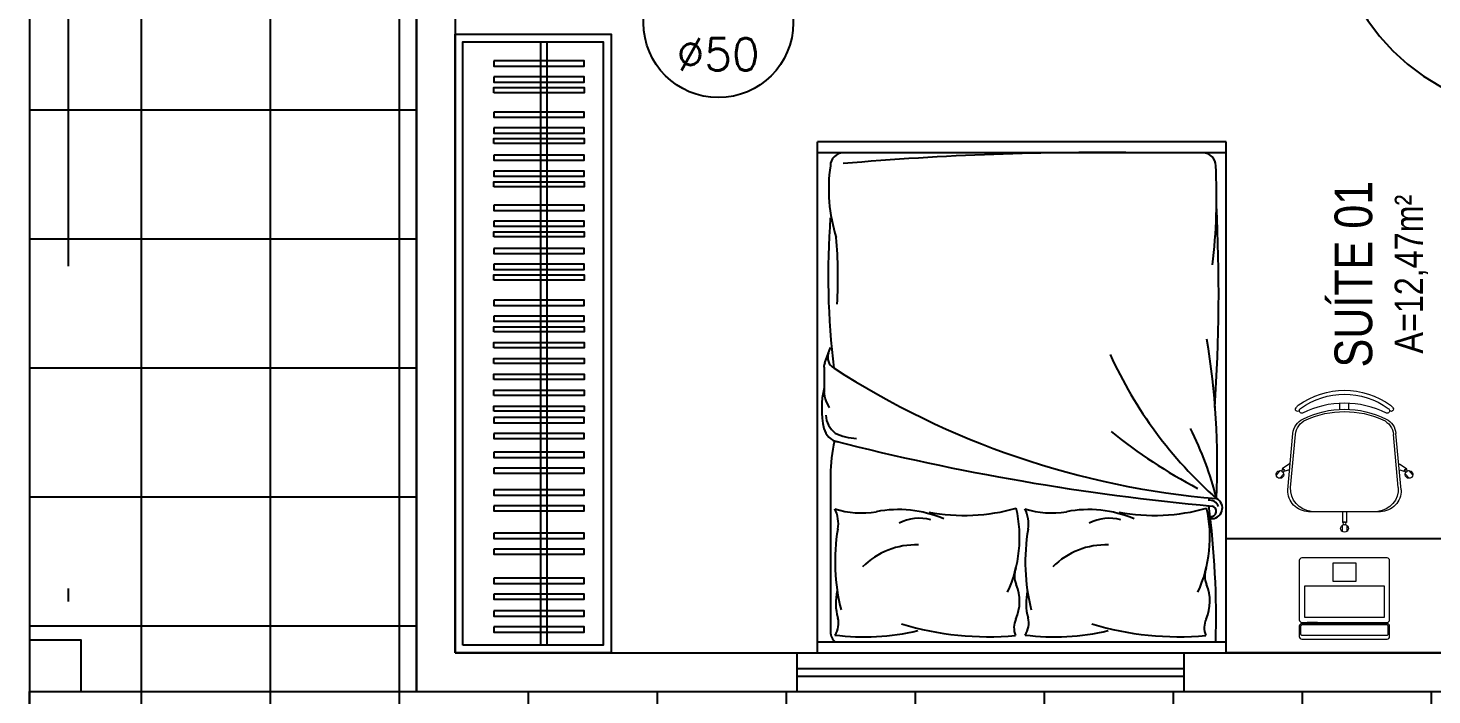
# Model space of a CAD drawing. Header units: millimetres. Extents: x 3923 to 4007, y 744 to 982.
# Drawn here: x 3954.8 to 3965.68, y 827.17 to 832.34 of the extents above; entities that cross this region are included whole.
import ezdxf
from ezdxf.enums import TextEntityAlignment as Align

# ---------------------------------------------------------------- set-up
doc = ezdxf.new("R2010")
doc.units = ezdxf.units.MM
doc.header["$LTSCALE"] = 20
doc.linetypes.add('DASHDOT2', pattern=[0.5, 0.25, -0.125, 0, -0.125])
doc.linetypes.add('HIDDEN2', pattern=[0.1875, 0.125, -0.0625])
for name, color, linetype in [('A-PEN-C', 4, 'Continuous'), ('E-txt-g', 3, 'Continuous'), ('HIDROSSANITÁRIO', 8, 'Continuous')]:
    doc.layers.add(name, color=color, linetype=linetype)
doc.layers.add('E-Lay-9', color=9, linetype='Continuous', lineweight=9)
doc.layers.add('E-Txt-W', color=7, linetype='Continuous', lineweight=20)
doc.styles.add('F2', font='ARIALN.TTF')
doc.styles.add('REG60', font='romans.shx', dxfattribs={"width": 0.8, "height": 0.15})
doc.styles.add('REG80', font='romans.shx', dxfattribs={"width": 0.8, "height": 0.2})
doc.styles.add('ROMANS', font='romans__.ttf', dxfattribs={"height": 0.1})
pattern_1 = [(180, (4034.6798, -2297.2923), (-3e-16, -1), []), (270, (4034.6798, -2297.2923), (1, -3e-16), [])]

# ---------------------------------------------------------------- blocks, each defined once
blk = doc.blocks.new('TXT-AMB75')
at = {"layer": 'E-txt-g', "style": 'REG80', "width": 0.8, "flags": 8}
blk.add_attdef('TXT', text='', height=0.2, dxfattribs=at).set_placement((0.0055, 0.2964), align=Align.CENTER)
at = {"layer": 'E-Txt-W', "style": 'REG60', "width": 0.8, "flags": 8}
blk.add_attdef('TXT', text='', height=0.15, dxfattribs=at).set_placement((0.0055, 0.0271), align=Align.CENTER)
blk = doc.blocks.new('Cadeira')
at = {"layer": 'E-Lay-9', "color": 8}
for p, q in [((-0.0093, 0.0535), (-0.0093, 0.0769)), ((0.0096, 0.0535), (0.0096, 0.0769)), ((-0.1393, 0), (0.1393, 0)), ((-0.0075, 0), (-0.0075, 0.0425)), ((-0.0075, 0.0425), (-0.0056, 0.0425)), ((0.0056, 0.0425), (0.0075, 0.0425)), ((0.0075, 0), (0.0075, 0.0425)), ((-0.2192, -0.0836), (-0.1996, -0.3023)), ((-0.2087, -0.0936), (-0.1898, -0.2982)), ((0.2087, -0.0936), (0.1898, -0.2982)), ((0.2192, -0.0836), (0.1996, -0.3023)), ((-0.25, -0.1588), (-0.265, -0.1409)), ((-0.2355, -0.1467), (-0.2505, -0.1288)), ((-0.2298, -0.1563), (-0.2313, -0.1575)), ((-0.2144, -0.1618), (-0.2298, -0.1563)), ((0.2144, -0.1618), (0.2298, -0.1563)), ((0.2298, -0.1563), (0.2313, -0.1575)), ((0.2355, -0.1467), (0.2505, -0.1288)), ((0.25, -0.1588), (0.265, -0.1409)), ((-0.2398, -0.1647), (-0.2413, -0.1659)), ((-0.2133, -0.1847), (-0.2413, -0.1659)), ((0.2133, -0.1847), (0.2413, -0.1659)), ((0.2398, -0.1647), (0.2413, -0.1659)), ((-0.0175, -0.3961), (-0.0175, -0.4196)), ((0.0175, -0.3961), (0.0175, -0.4196))]:
    blk.add_line(p, q, dxfattribs=at)
blk.add_lwpolyline([(0.1631, -0.3812, -0.237888), (-0.1631, -0.3812, 0.605717), (-0.1738, -0.3953, 0.122717), (-0.17, -0.4, 0.323529), (0.17, -0.4, 0.122717), (0.1738, -0.3953, 0.605717)], format="xyb", close=True, dxfattribs=at)
for centre in [(0, 0.0466), (-0.2382, -0.1579), (0.2382, -0.1579)]:
    blk.add_circle(centre, 0.005, dxfattribs=at)
for centre, radius, start, end in [((0.0001, 0.0652), 0.015, 281.6334, 257.4537), ((-0.1393, -0.08), 0.08, 90, 182.5692), ((0, 0.0475), 0.0075, 221.8103, 318.1897), ((0.1393, -0.08), 0.08, 357.4308, 90), ((-0.1202, -0.0886), 0.0887, 95.5925, 183.2522), ((0.1202, -0.0886), 0.0887, 356.7478, 84.4075), ((-0.2502, -0.1438), 0.015, 322.5463, 298.3666), ((-0.2388, -0.1573), 0.0075, 261.8103, 358.1897), ((0.2388, -0.1573), 0.0075, 181.8103, 278.1897), ((0.2502, -0.1438), 0.015, 241.6334, 217.4537), ((-0.1299, -0.296), 0.07, 185.1212, 243.6047), ((-0.1201, -0.2918), 0.07, 185.2999, 245.7361), ((0.1201, -0.2918), 0.07, 294.2639, 354.7001), ((0.1299, -0.296), 0.07, 296.3953, 354.8788), ((0, -0.0343), 0.3622, 243.6047, 296.3953), ((0, -0.0254), 0.3622, 245.7361, 294.2639), ((-0.1819, -0.3961), 0.00782, 29.8109, 225.3255), ((-0.1625, -0.39), 0.0275, 205.1455, 233.4571), ((0, -0.1648), 0.3052, 234.1238, 305.8762), ((-0.1625, -0.39), 0.0125, 205.1455, 233.1301), ((0.1819, -0.3961), 0.00782, 314.6745, 150.1891), ((0.1625, -0.39), 0.0275, 306.5429, 334.8545)]:
    blk.add_arc(centre, radius, start, end, dxfattribs=at)
blk = doc.blocks.new('Notebook')
at = {"layer": 'E-Lay-9', "color": 8}
for p, q in [((-0.175, 0.305), (-0.175, 0.3)), ((-0.175, 0.3), (-0.175, 0.265)), ((0.165, 0.315), (-0.165, 0.315)), ((0.175, 0.3), (0.175, 0.305)), ((0.175, 0.265), (0.175, 0.3)), ((-0.165, 0.255), (0.165, 0.255))]:
    blk.add_line(p, q, dxfattribs=at)
for points in [[(-0.165, 0.26), (0.165, 0.26, 0.414214), (0.17, 0.265), (0.17, 0.295, 0.414214), (0.165, 0.3), (-0.165, 0.3, 0.414214), (-0.17, 0.295), (-0.17, 0.265, 0.414214)], [(-0.165, 0), (0.165, 0, 0.414214), (0.175, 0.01), (0.175, 0.24, 0.414214), (0.165, 0.25), (-0.165, 0.25, 0.414214), (-0.175, 0.24), (-0.175, 0.01, 0.414214)]]:
    blk.add_lwpolyline(points, format="xyb", close=True, dxfattribs=at)
for points in [[(-0.155, 0.11), (0.155, 0.11), (0.155, 0.23), (-0.155, 0.23)], [(-0.105, 0.25), (-0.145, 0.25), (-0.145, 0.255), (-0.105, 0.255)], [(0.105, 0.25), (0.145, 0.25), (0.145, 0.255), (0.105, 0.255)], [(-0.045, 0.02), (0.045, 0.02), (0.045, 0.09), (-0.045, 0.09)]]:
    blk.add_lwpolyline(points, close=True, dxfattribs=at)
for centre, start, end in [((-0.165, 0.305), 90, 180), ((0.165, 0.305), 0, 90), ((-0.165, 0.265), 180, 270), ((0.165, 0.265), 270, 360)]:
    blk.add_arc(centre, 0.01, start, end, dxfattribs=at)

msp = doc.modelspace()

# ---------------------------------------------------------------- hatches: boundary and pattern name
at = {"layer": 'HIDROSSANITÁRIO'}
h = msp.add_hatch(dxfattribs=at)
h.set_pattern_fill('ANSI37,_O', color=8, scale=8, angle=135)
h.set_pattern_definition(pattern_1)
h.paths.add_polyline_path([(3957.813, 827.197), (3957.813, 845.597), (3954.813, 845.597), (3954.813, 827.197)])
h.paths.add_polyline_path([(3956.374, 835.996), (3956.374, 837.757), (3955.937, 837.757), (3955.937, 835.996)], flags=24)
h.paths.add_polyline_path([(3956.803, 836.194), (3956.803, 837.559), (3956.409, 837.559), (3956.409, 836.194)], flags=24)
h.paths.add_polyline_path([(3957.13, 836.498), (3957.055, 836.498), (3957.061, 836.469), (3957.077, 836.445)], flags=24)
h.paths.add_polyline_path([(3957.13, 836.498), (3957.077, 836.445), (3957.102, 836.429), (3957.13, 836.423)], flags=24)
h.paths.add_polyline_path([(3957.13, 836.498), (3957.13, 836.573), (3957.159, 836.567), (3957.183, 836.551)], flags=24)
h.paths.add_polyline_path([(3957.13, 836.498), (3957.183, 836.551), (3957.199, 836.526), (3957.205, 836.498)], flags=24)
edge = h.paths.add_edge_path(flags=16)
edge.add_line((3957.279, 836.498), (3956.981, 836.498))
edge = h.paths.add_edge_path(flags=16)
edge.add_arc((3957.13, 836.498), 0.0746, 0, 360)
edge = h.paths.add_edge_path(flags=16)
edge.add_line((3957.13, 836.349), (3957.13, 837.051))
h.paths.add_polyline_path([(3957.148, 836.557), (3957.148, 837.2), (3956.787, 837.2), (3956.787, 836.557)], flags=24)
h.paths.add_polyline_path([(3955.213, 833.4), (3955.213, 833.8), (3954.813, 833.8), (3954.813, 833.4)], flags=16)
h.paths.add_polyline_path([(3955.213, 839.497), (3955.213, 839.897), (3954.813, 839.897), (3954.813, 839.497)], flags=16)
h.paths.add_polyline_path([(3957.288, 840.322), (3957.288, 841.123), (3957.677, 841.123), (3957.677, 840.322)], flags=16)
h.paths.add_polyline_path([(3957.274, 834.329), (3957.274, 835.129), (3957.664, 835.129), (3957.664, 834.329)], flags=16)
h.paths.add_polyline_path([(3955.213, 827.197), (3955.213, 827.597), (3954.813, 827.597), (3954.813, 827.197)], flags=17)
h = msp.add_hatch(dxfattribs=at)
h.set_pattern_fill('ANSI37,_O', color=8, scale=8, angle=135)
h.set_pattern_definition(pattern_1)
h.paths.add_polyline_path([(3954.813, 817.197), (3954.813, 827.197), (3966.713, 827.197), (3966.713, 824.113), (3968.922, 821.904), (3970.92, 821.904), (3970.92, 820.197), (3966.313, 820.197), (3966.315, 817.205)])
h.paths.add_polyline_path([(3961.505, 817.237), (3961.166, 817.742), (3961.128, 821.15), (3961.121, 824.159), (3961.182, 826.001), (3961.42, 826.283), (3962.23, 826.345), (3963.606, 826.381), (3964.61, 826.257), (3964.9, 826.037), (3964.997, 822.961), (3964.899, 818.254), (3964.781, 817.38), (3963.975, 817.05)])
h.paths.add_polyline_path([(3962.117, 826.345), (3962.117, 827.146), (3962.506, 827.146), (3962.506, 826.345)], flags=16)
h.paths.add_polyline_path([(3960.222, 819.762), (3960.222, 823.514), (3959.77, 823.514), (3959.77, 819.762)], flags=24)
h.paths.add_polyline_path([(3960.644, 820.956), (3960.644, 822.32), (3960.249, 822.32), (3960.249, 820.956)], flags=24)
h.paths.add_polyline_path([(3960.971, 821.259), (3960.896, 821.259), (3960.902, 821.231), (3960.918, 821.206)], flags=24)
h.paths.add_polyline_path([(3960.971, 821.259), (3960.918, 821.206), (3960.942, 821.19), (3960.971, 821.184)], flags=24)
h.paths.add_polyline_path([(3960.971, 821.259), (3960.971, 821.334), (3960.999, 821.328), (3961.023, 821.312)], flags=24)
h.paths.add_polyline_path([(3960.971, 821.259), (3961.023, 821.312), (3961.039, 821.288), (3961.045, 821.259)], flags=24)
edge = h.paths.add_edge_path(flags=16)
edge.add_line((3961.12, 821.259), (3960.821, 821.259))
edge = h.paths.add_edge_path(flags=16)
edge.add_arc((3960.971, 821.259), 0.0746, 0, 360)
edge = h.paths.add_edge_path(flags=16)
edge.add_line((3960.971, 821.11), (3960.971, 821.812))
h.paths.add_polyline_path([(3960.988, 821.318), (3960.988, 821.961), (3960.628, 821.961), (3960.628, 821.318)], flags=24)
h.paths.add_polyline_path([(3959.316, 817.35), (3959.868, 818.309), (3959.761, 823.065), (3959.705, 825.467), (3959.499, 826.179), (3958.121, 826.423), (3957.175, 826.4), (3956.527, 826.194), (3956.181, 825.964), (3956.015, 824.389), (3955.956, 819.845), (3956.027, 818.525), (3956.31, 817.287), (3956.986, 817.198), (3958.969, 817.2), (3959.305, 817.296)], flags=16)
h.paths.add_polyline_path([(3955.413, 819.197), (3955.413, 820.197), (3954.813, 820.197), (3954.813, 819.197)], flags=16)
h.paths.add_polyline_path([(3966.313, 819.197), (3966.313, 820.197), (3965.713, 820.197), (3965.713, 819.197)], flags=16)
h.paths.add_polyline_path([(3967.738, 822.04), (3967.997, 822.665), (3967.439, 822.896), (3967.18, 822.271)], flags=24)
h.paths.add_polyline_path([(3954.802, 821.145), (3955.409, 821.145), (3955.409, 821.749), (3954.802, 821.749)], flags=9)

# ---------------------------------------------------------------- linework, layer by layer
at = {"layer": 'A-PEN-C'}
msp.add_circle((3960.153, 832.384), 0.58, dxfattribs=at)
at = {"layer": 'HIDROSSANITÁRIO', "color": 8, "linetype": 'Continuous'}
for p, q in [((3954.813, 845.597), (3954.813, 817.197)), ((3957.813, 839.14), (3957.813, 827.197)), ((3958.113, 833.297), (3958.113, 827.497)), ((3958.113, 827.497), (3960.763, 827.497)), ((3960.763, 827.197), (3960.763, 827.497)), ((3960.763, 827.497), (3963.763, 827.497)), ((3963.763, 827.497), (3966.713, 827.497)), ((3963.763, 827.197), (3963.763, 827.497)), ((3960.763, 827.377), (3963.763, 827.377)), ((3960.763, 827.317), (3963.763, 827.317)), ((3957.813, 827.197), (3960.763, 827.197)), ((3960.763, 827.197), (3963.763, 827.197)), ((3963.763, 827.197), (3966.713, 827.197))]:
    msp.add_line(p, q, dxfattribs=at)
at = {"layer": 'HIDROSSANITÁRIO', "color": 8, "linetype": 'DASHDOT2'}
msp.add_line((3955.113, 845.597), (3955.113, 817.505), dxfattribs=at)
at = {"layer": 'HIDROSSANITÁRIO', "color": 8, "ltscale": 0.5}
for p, q in [((3958.776, 827.557), (3958.776, 832.237)), ((3958.826, 827.557), (3958.826, 832.237))]:
    msp.add_line(p, q, dxfattribs=at)
at = {"layer": 'HIDROSSANITÁRIO', "color": 8}
for p, q in [((3960.922, 827.497), (3960.922, 831.46)), ((3964.088, 831.46), (3960.922, 831.46)), ((3964.088, 827.497), (3964.088, 831.46)), ((3964.088, 831.375), (3960.922, 831.375)), ((3960.978, 829.747), (3961.021, 829.865)), ((3960.972, 829.713), (3960.972, 829.519)), ((3961.021, 828.878), (3961.021, 827.661)), ((3964.088, 827.582), (3960.922, 827.582)), ((3960.922, 827.497), (3964.088, 827.497))]:
    msp.add_line(p, q, dxfattribs=at)
for points in [[(3957.813, 827.197), (3957.813, 845.597), (3954.813, 845.597), (3954.813, 827.197)], [(3958.113, 827.497), (3958.113, 832.297), (3959.321, 832.297), (3959.321, 827.497)], [(3958.173, 827.557), (3958.173, 832.237), (3959.261, 832.237), (3959.261, 827.557)]]:
    msp.add_lwpolyline(points, close=True, dxfattribs=at)
at = {"layer": 'HIDROSSANITÁRIO', "color": 8, "ltscale": 0.5}
for points in [[(3958.412, 832.088), (3958.412, 832.048), (3959.112, 832.048), (3959.112, 832.088)], [(3958.412, 831.964), (3958.412, 831.924), (3959.112, 831.924), (3959.112, 831.964)], [(3958.412, 831.842), (3958.412, 831.882), (3959.112, 831.882), (3959.112, 831.842)], [(3958.412, 831.692), (3958.412, 831.652), (3959.112, 831.652), (3959.112, 831.692)], [(3958.412, 831.569), (3958.412, 831.529), (3959.112, 831.529), (3959.112, 831.569)], [(3958.412, 831.447), (3958.412, 831.487), (3959.112, 831.487), (3959.112, 831.447)], [(3958.412, 831.358), (3958.412, 831.318), (3959.112, 831.318), (3959.112, 831.358)], [(3958.412, 831.234), (3958.412, 831.194), (3959.112, 831.194), (3959.112, 831.234)], [(3958.412, 831.112), (3958.412, 831.152), (3959.112, 831.152), (3959.112, 831.112)], [(3958.412, 830.969), (3958.412, 830.929), (3959.112, 830.929), (3959.112, 830.969)], [(3958.412, 830.846), (3958.412, 830.806), (3959.112, 830.806), (3959.112, 830.846)], [(3958.412, 830.724), (3958.412, 830.764), (3959.112, 830.764), (3959.112, 830.724)], [(3958.412, 830.634), (3958.412, 830.594), (3959.112, 830.594), (3959.112, 830.634)], [(3958.412, 830.511), (3958.412, 830.471), (3959.112, 830.471), (3959.112, 830.511)], [(3958.412, 830.389), (3958.412, 830.429), (3959.112, 830.429), (3959.112, 830.389)], [(3958.412, 830.233), (3958.412, 830.193), (3959.112, 830.193), (3959.112, 830.233)], [(3958.412, 830.109), (3958.412, 830.069), (3959.112, 830.069), (3959.112, 830.109)], [(3958.412, 829.987), (3958.412, 830.027), (3959.112, 830.027), (3959.112, 829.987)], [(3958.412, 829.864), (3958.412, 829.904), (3959.112, 829.904), (3959.112, 829.864)], [(3958.412, 829.741), (3958.412, 829.781), (3959.112, 829.781), (3959.112, 829.741)], [(3958.412, 829.618), (3958.412, 829.658), (3959.112, 829.658), (3959.112, 829.618)], [(3958.412, 829.495), (3958.412, 829.535), (3959.112, 829.535), (3959.112, 829.495)], [(3958.412, 829.372), (3958.412, 829.412), (3959.112, 829.412), (3959.112, 829.372)], [(3958.412, 829.323), (3958.412, 829.283), (3959.112, 829.283), (3959.112, 829.323)], [(3958.412, 829.2), (3958.412, 829.16), (3959.112, 829.16), (3959.112, 829.2)], [(3958.412, 829.054), (3958.412, 829.014), (3959.112, 829.014), (3959.112, 829.054)], [(3958.412, 828.931), (3958.412, 828.891), (3959.112, 828.891), (3959.112, 828.931)], [(3958.412, 828.762), (3958.412, 828.722), (3959.112, 828.722), (3959.112, 828.762)], [(3958.412, 828.639), (3958.412, 828.599), (3959.112, 828.599), (3959.112, 828.639)], [(3958.412, 828.426), (3958.412, 828.386), (3959.112, 828.386), (3959.112, 828.426)], [(3958.412, 828.303), (3958.412, 828.263), (3959.112, 828.263), (3959.112, 828.303)], [(3958.412, 828.076), (3958.412, 828.036), (3959.112, 828.036), (3959.112, 828.076)], [(3958.412, 827.953), (3958.412, 827.913), (3959.112, 827.913), (3959.112, 827.953)], [(3958.412, 827.823), (3958.412, 827.783), (3959.112, 827.783), (3959.112, 827.823)], [(3958.412, 827.699), (3958.412, 827.659), (3959.112, 827.659), (3959.112, 827.699)]]:
    msp.add_lwpolyline(points, close=True, dxfattribs=at)
at = {"layer": 'HIDROSSANITÁRIO', "color": 8, "elevation": 3.659}
msp.add_lwpolyline([(3966.713, 828.386), (3966.713, 827.497), (3964.088, 827.497), (3964.088, 828.386)], close=True, dxfattribs=at)
at = {"layer": 'HIDROSSANITÁRIO', "color": 8, "linetype": 'Continuous'}
msp.add_lwpolyline([(3955.213, 827.197), (3955.213, 827.597), (3954.813, 827.597), (3954.813, 827.197)], close=True, dxfattribs=at)
at = {"layer": 'HIDROSSANITÁRIO', "color": 8}
msp.add_lwpolyline([(3954.813, 817.197), (3954.813, 827.197), (3966.713, 827.197), (3966.713, 824.113), (3968.922, 821.904), (3970.92, 821.904), (3970.92, 820.197), (3966.313, 820.197), (3966.315, 817.205), (3954.813, 817.197)], dxfattribs=at)
at = {"layer": 'HIDROSSANITÁRIO', "color": 8, "linetype": 'HIDDEN2'}
msp.add_arc((3966.513, 833.297, -1.785), 1.6, 180, 270, dxfattribs=at)
at = {"layer": 'HIDROSSANITÁRIO', "color": 8}
for centre, radius, start, end in [((3961.12, 831.276), 0.0988, 90, 180), ((3963.103, 808.51), 22.868, 89.1087, 94.9762), ((3963.91, 831.276), 0.0988, 360, 90), ((3962.243, 831.096), 1.235, 171.6155, 197.787), ((3959.667, 831.04), 4.348, 352.9481, 3.1174), ((3951.115, 830.296), 12.916, 356.0268, 2.9761), ((3966.881, 830.429), 5.877, 175.67, 187.068), ((3957.342, 830.409), 3.738, 356.8413, 4.7569), ((3961.099, 829.791), 0.0988, 159.7541, 239.4872), ((3958.095, 828.953), 5.925, 357.4941, 9.5094), ((3961.07, 829.713), 0.0988, 159.7541, 180), ((3961.07, 829.713), 0.0988, 159.7541, 180), ((3966.223, 831.186), 3.33, 204.3833, 228.4532), ((3964.55, 835.116), 6.444, 237.0954, 265.2363), ((3961.656, 829.395), 0.702, 166.9286, 192.8827), ((3961.184, 829.532), 0.213, 176.6017, 217.7302), ((3961.184, 829.357), 0.2, 184.6849, 230.5984), ((3961.106, 829.269), 0.138, 192.8827, 258.3869), ((3961.253, 829.623), 0.464, 245.0339, 266.464), ((3965.815, 832.452), 4.163, 231.0376, 242.0856), ((3961.35, 828.021), 2.748, 14.1894, 26.3096), ((3962.277, 828.861), 1.256, 167.089, 179.2313), ((3965.701, 847.339), 18.782, 255.6716, 264.7419), ((3963.955, 828.601), 0.0818, 22.6052, 94.4989), ((3957.378, 827.771), 6.633, 358.3703, 7.5322), ((3963.971, 828.596), 0.0413, 261.2915, 78.1256), ((3963.978, 828.621), 0.0818, 261.6091, 63.9382), ((3960.829, 828.5), 0.254, 350.3711, 26.9649), ((3961.264, 829.272), 0.689, 252.3598, 279.3926), ((3961.548, 827.717), 0.892, 66.6878, 101.1217), ((3961.708, 828.209), 0.333, 74.1407, 117.6985), ((3962.055, 830.093), 1.529, 259.7638, 285.4497), ((3961.48, 828.393), 1.008, 335.118, 12.9862), ((3962.303, 828.5), 0.254, 350.3711, 26.9649), ((3962.738, 829.272), 0.689, 252.3598, 279.3926), ((3963.023, 827.717), 0.892, 66.6878, 101.1217), ((3963.182, 828.209), 0.333, 74.1407, 117.6985), ((3963.53, 830.093), 1.529, 259.7638, 285.4497), ((3962.955, 828.393), 1.008, 335.118, 12.9862), ((3962.574, 828.204), 1.517, 170.3711, 194.26), ((3964.049, 828.204), 1.517, 170.3711, 194.26), ((3961.682, 827.753), 0.582, 87.8295, 135.0098), ((3963.156, 827.753), 0.582, 87.8295, 135.0098), ((3962.618, 828.093), 0.17, 159.0161, 202.8808), ((3964.093, 828.093), 0.17, 159.0161, 202.8808), ((3961.5, 827.883), 0.437, 167.312, 195.1988), ((3962.154, 827.897), 0.334, 335.7877, 22.8808), ((3962.975, 827.883), 0.437, 167.312, 195.1988), ((3963.629, 827.897), 0.334, 335.7877, 22.8808), ((3960.927, 827.728), 0.158, 324.3788, 15.1988), ((3962.607, 827.693), 0.163, 155.7877, 201.7124), ((3962.401, 827.728), 0.158, 324.3788, 15.1988), ((3964.082, 827.693), 0.163, 155.7877, 201.7124), ((3961.12, 827.661), 0.0988, 180, 233.1301), ((3961.285, 829.387), 1.766, 262.5099, 283.5732), ((3962.245, 829.948), 2.325, 253.2017, 275.199), ((3962.76, 829.387), 1.766, 262.5099, 283.5732), ((3963.72, 829.948), 2.325, 253.2017, 275.199)]:
    msp.add_arc(centre, radius, start, end, dxfattribs=at)

# ---------------------------------------------------------------- block references
ref = msp.add_blockref('TXT-AMB75', (3965.654, 830.427, 3.659), dxfattribs=dict(at, xscale=1.458, yscale=1.458, zscale=1.458, rotation=90))
ref.add_attrib('TXT', 'SUÍTE 01', dxfattribs={"layer": 'E-txt-g', "color": 2, "height": 0.2916, "rotation": 90, "style": 'F2'}).set_placement((3965.221, 830.435, 3.659), align=Align.CENTER)
ref.add_attrib('TXT', 'A=12,47m²', dxfattribs={"layer": 'E-Txt-W', "height": 0.2187, "rotation": 90, "style": 'F2'}).set_placement((3965.614, 830.435, 3.659), align=Align.CENTER)
at = {"layer": 'HIDROSSANITÁRIO', "color": 8, "yscale": 2, "zscale": 2, "rotation": 180}
for name, p, xscale in [('Cadeira', (3965.006, 828.594, 10.231), -2), ('Notebook', (3965.006, 828.234, 10.231), 2)]:
    msp.add_blockref(name, p, dxfattribs=dict(at, xscale=xscale))

# ---------------------------------------------------------------- texts
at = {"layer": 'A-PEN-C', "style": 'ROMANS'}
msp.add_text('%%C50', height=0.2494, dxfattribs=at).set_placement((3960.151, 832.015), align=Align.CENTER)

doc.saveas('drawing.dxf')
